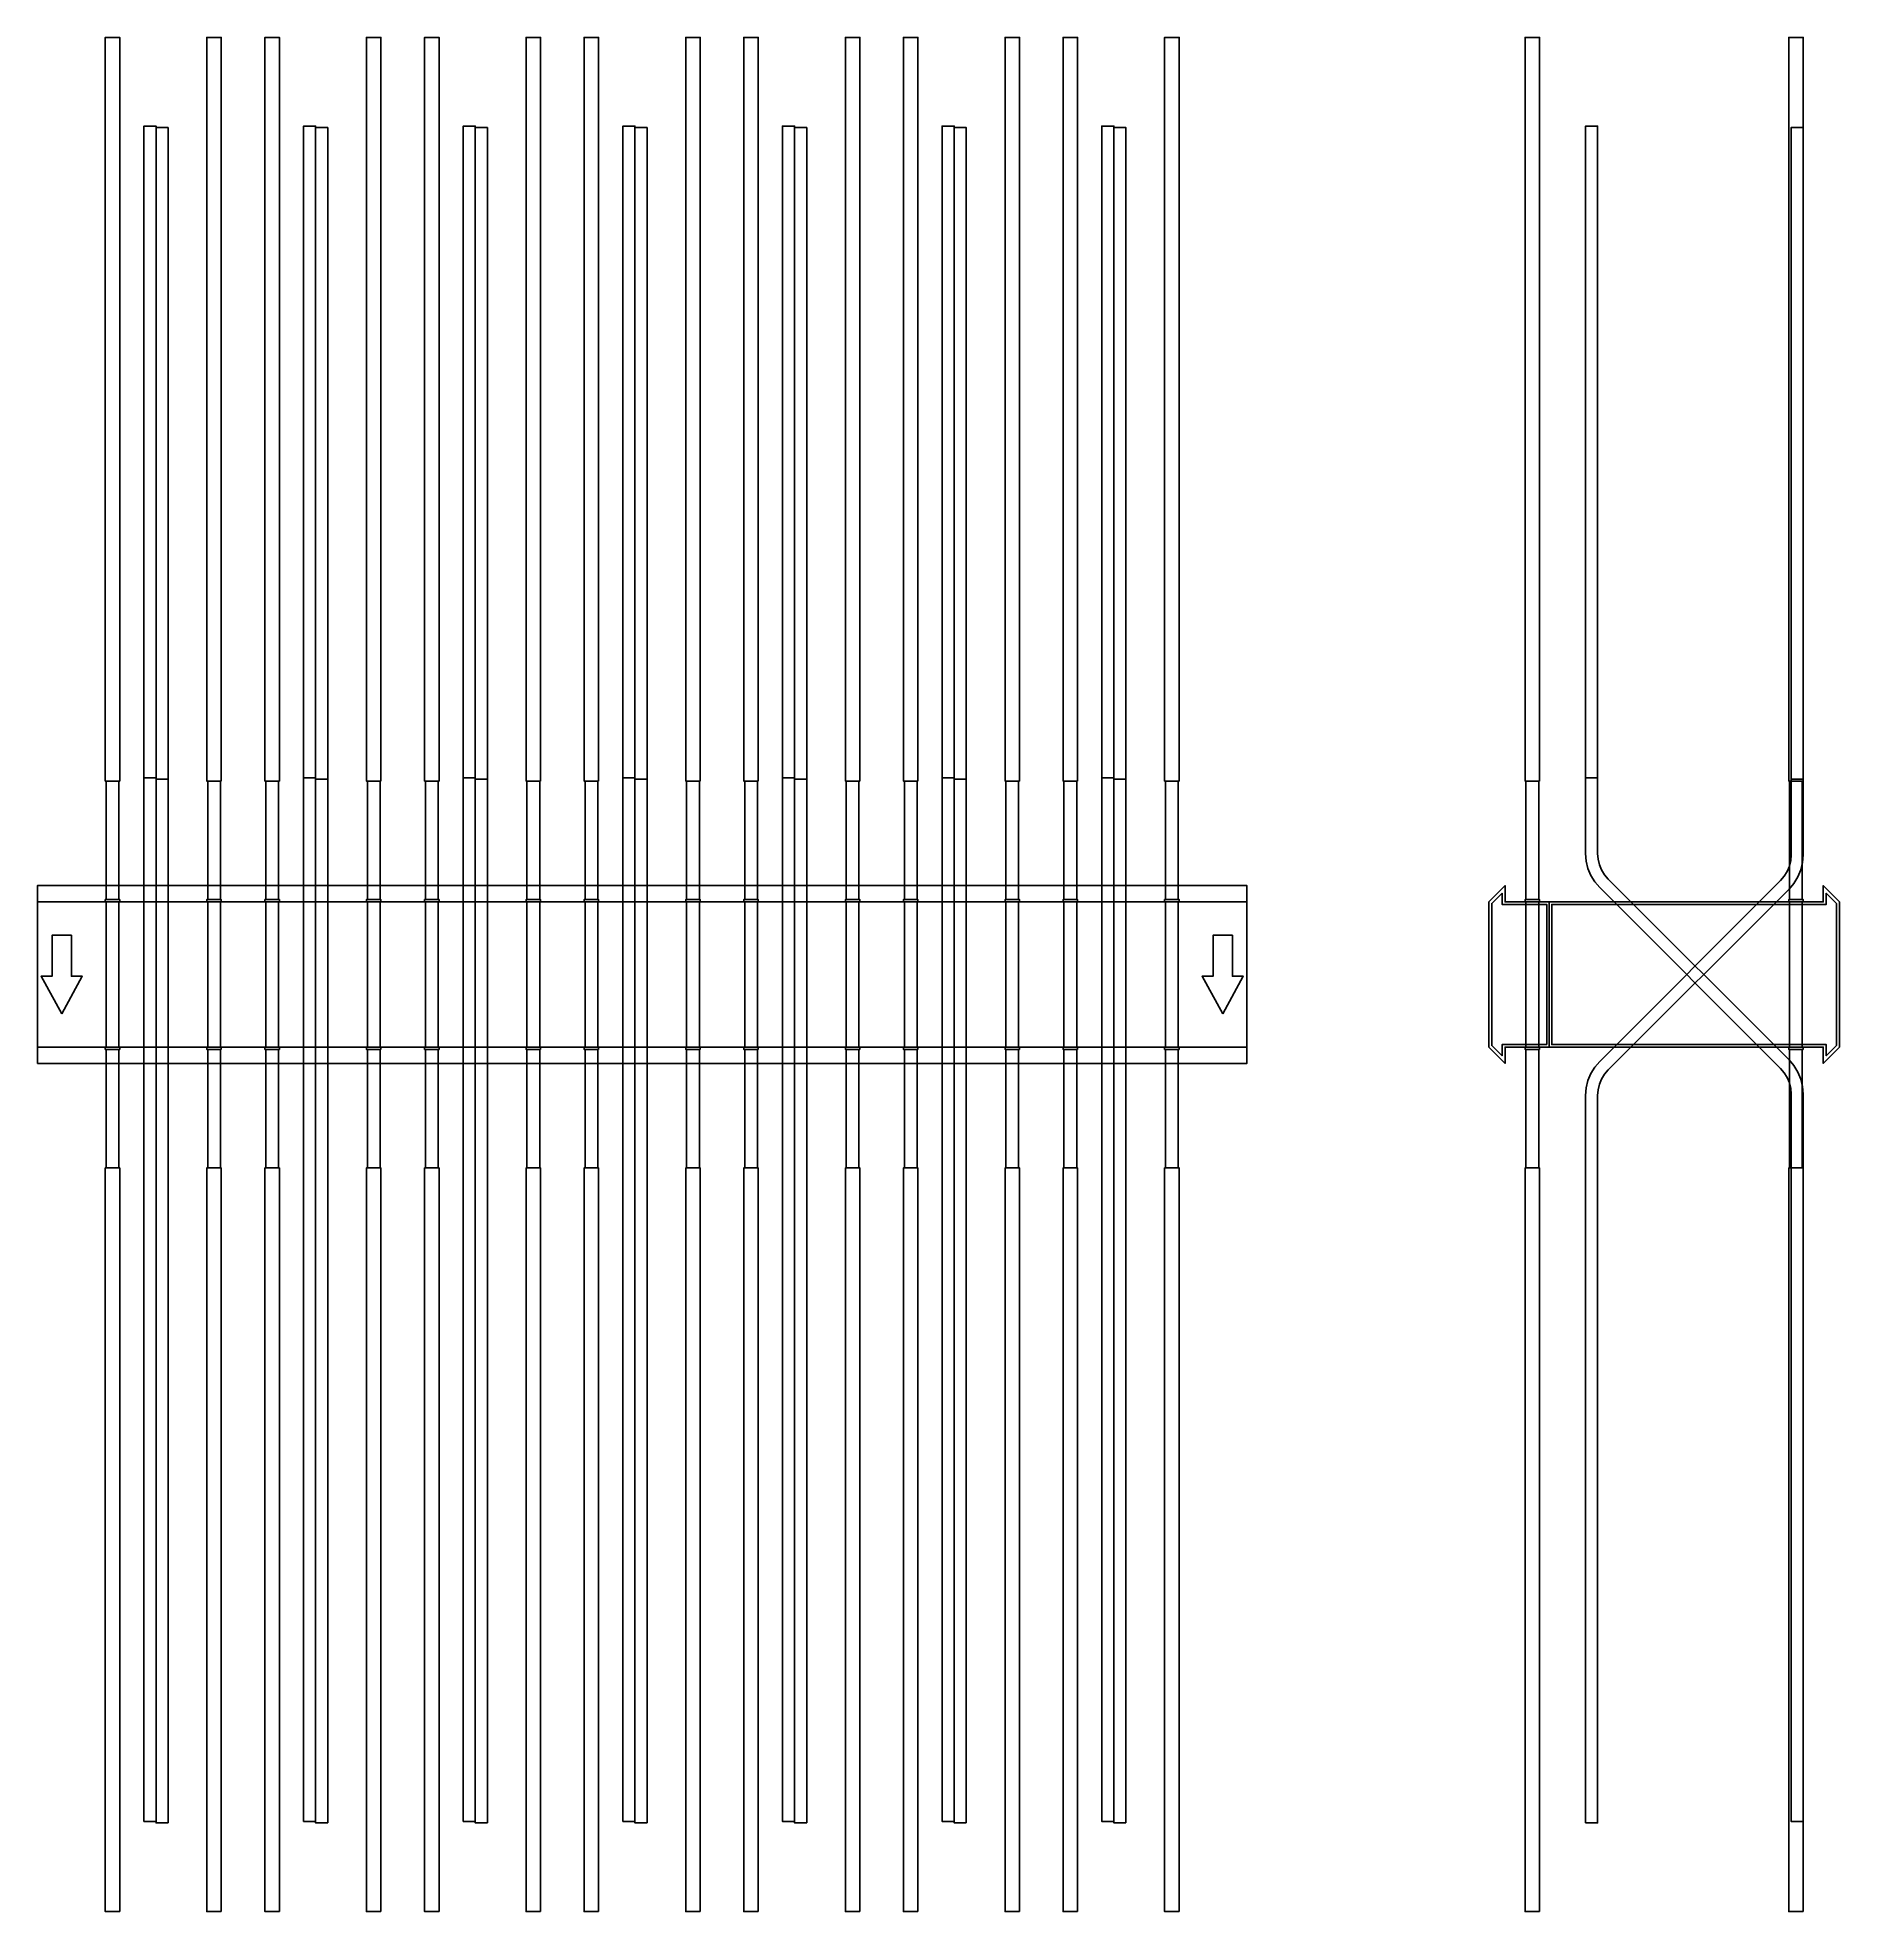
# Model space of a CAD drawing. Extents: x 0 to 1490, y -775 to 775.
import ezdxf

# ---------------------------------------------------------------- set-up
doc = ezdxf.new("R2010")
doc.units = 0
doc.layers.add('Halfen', color=7, linetype='CONTINUOUS')

msp = doc.modelspace()

# ---------------------------------------------------------------- linework, layer by layer
at = {"layer": 'Halfen', "color": 7}
for points in [[(68, 160), (68, 775), (56, 775), (56, 160)], [(152, 160), (152, 775), (140, 775), (140, 160)], [(200, 160), (200, 775), (188, 775), (188, 160)], [(284, 160), (284, 775), (272, 775), (272, 160)], [(332, 160), (332, 775), (320, 775), (320, 160)], [(416, 160), (416, 775), (404, 775), (404, 160)], [(464, 160), (464, 775), (452, 775), (452, 160)], [(548, 160), (548, 775), (536, 775), (536, 160)], [(596, 160), (596, 775), (584, 775), (584, 160)], [(680, 160), (680, 775), (668, 775), (668, 160)], [(728, 160), (728, 775), (716, 775), (716, 160)], [(812, 160), (812, 775), (800, 775), (800, 160)], [(860, 160), (860, 775), (848, 775), (848, 160)], [(944, 160), (944, 775), (932, 775), (932, 160)], [(1242, 160), (1242, 775), (1230, 775), (1230, 160)], [(1460, 160), (1460, 775), (1448, 775), (1448, 160)], [(98, 162.71), (98, 701.71), (88, 701.71), (88, 162.71)], [(108, 161.497), (108, 700.497), (98, 700.497), (98, 161.497)], [(230, 162.71), (230, 701.71), (220, 701.71), (220, 162.71)], [(240, 161.497), (240, 700.497), (230, 700.497), (230, 161.497)], [(362, 162.71), (362, 701.71), (352, 701.71), (352, 162.71)], [(372, 161.497), (372, 700.497), (362, 700.497), (362, 161.497)], [(494, 162.71), (494, 701.71), (484, 701.71), (484, 162.71)], [(504, 161.497), (504, 700.497), (494, 700.497), (494, 161.497)], [(626, 162.71), (626, 701.71), (616, 701.71), (616, 162.71)], [(636, 161.497), (636, 700.497), (626, 700.497), (626, 161.497)], [(758, 162.71), (758, 701.71), (748, 701.71), (748, 162.71)], [(768, 161.497), (768, 700.497), (758, 700.497), (758, 161.497)], [(890, 162.71), (890, 701.71), (880, 701.71), (880, 162.71)], [(900, 161.497), (900, 700.497), (890, 700.497), (890, 161.497)], [(1290, 162.71), (1290, 701.71), (1280, 701.71), (1280, 162.71)], [(1450, 161.497), (1450, 700.497), (1460, 700.497), (1460, 161.497)], [(67.25, 62), (67.25, 160), (56.75, 160), (56.75, 62)], [(98, -700.497), (98, 162.71), (88, 162.71), (88, -700.497)], [(108, -701.71), (108, 161.497), (98, 161.497), (98, -701.71)], [(151.25, 62), (151.25, 160), (140.75, 160), (140.75, 62)], [(199.25, 62), (199.25, 160), (188.75, 160), (188.75, 62)], [(230, -700.497), (230, 162.71), (220, 162.71), (220, -700.497)], [(240, -701.71), (240, 161.497), (230, 161.497), (230, -701.71)], [(283.25, 62), (283.25, 160), (272.75, 160), (272.75, 62)], [(331.25, 62), (331.25, 160), (320.75, 160), (320.75, 62)], [(362, -700.497), (362, 162.71), (352, 162.71), (352, -700.497)], [(372, -701.71), (372, 161.497), (362, 161.497), (362, -701.71)], [(415.25, 62), (415.25, 160), (404.75, 160), (404.75, 62)], [(463.25, 62), (463.25, 160), (452.75, 160), (452.75, 62)], [(494, -700.497), (494, 162.71), (484, 162.71), (484, -700.497)], [(504, -701.71), (504, 161.497), (494, 161.497), (494, -701.71)], [(547.25, 62), (547.25, 160), (536.75, 160), (536.75, 62)], [(595.25, 62), (595.25, 160), (584.75, 160), (584.75, 62)], [(626, -700.497), (626, 162.71), (616, 162.71), (616, -700.497)], [(636, -701.71), (636, 161.497), (626, 161.497), (626, -701.71)], [(679.25, 62), (679.25, 160), (668.75, 160), (668.75, 62)], [(727.25, 62), (727.25, 160), (716.75, 160), (716.75, 62)], [(758, -700.497), (758, 162.71), (748, 162.71), (748, -700.497)], [(768, -701.71), (768, 161.497), (758, 161.497), (758, -701.71)], [(811.25, 62), (811.25, 160), (800.75, 160), (800.75, 62)], [(859.25, 62), (859.25, 160), (848.75, 160), (848.75, 62)], [(890, -700.497), (890, 162.71), (880, 162.71), (880, -700.497)], [(900, -701.71), (900, 161.497), (890, 161.497), (890, -701.71)], [(943.25, 62), (943.25, 160), (932.75, 160), (932.75, 62)], [(1241.25, 62), (1241.25, 160), (1230.75, 160), (1230.75, 62)], [(1460, -700.497), (1460, -98.891), (1459.508, -92.633), (1458.042, -86.53), (1455.64, -80.731), (1452.361, -75.379), (1448.284, -70.607), (1298.787, 78.891), (1295.729, 82.471), (1293.27, 86.484), (1291.468, 90.834), (1290.369, 95.411), (1290, 100.104), (1290, 162.71), (1280, 162.71), (1280, 100.104), (1280.492, 93.847), (1281.958, 87.743), (1284.36, 81.944), (1287.639, 76.593), (1291.716, 71.82), (1441.213, -77.678), (1444.271, -81.257), (1446.73, -85.271), (1448.532, -89.62), (1449.631, -94.198), (1450, -98.891), (1450, -700.497)], [(1280, -701.71), (1280, -100.104), (1280.492, -93.847), (1281.958, -87.743), (1284.36, -81.944), (1287.639, -76.593), (1291.716, -71.82), (1441.213, 77.678), (1444.271, 81.257), (1446.73, 85.271), (1448.532, 89.62), (1449.631, 94.198), (1450, 98.891), (1450, 161.497), (1460, 161.497), (1460, 98.891), (1459.508, 92.634), (1458.042, 86.53), (1455.64, 80.731), (1452.361, 75.38), (1448.284, 70.607), (1298.787, -78.891), (1295.729, -82.47), (1293.27, -86.484), (1291.468, -90.833), (1290.369, -95.411), (1290, -100.104), (1290, -701.71)], [(1459.25, 62), (1459.25, 160), (1448.75, 160), (1448.75, 62)], [(0, -73.5), (1000, -73.5), (1000, 73.5), (0, 73.5)], [(68, 60), (68, 62), (56, 62), (56, 60)], [(152, 60), (152, 62), (140, 62), (140, 60)], [(200, 60), (200, 62), (188, 62), (188, 60)], [(284, 60), (284, 62), (272, 62), (272, 60)], [(332, 60), (332, 62), (320, 62), (320, 60)], [(416, 60), (416, 62), (404, 62), (404, 60)], [(464, 60), (464, 62), (452, 62), (452, 60)], [(548, 60), (548, 62), (536, 62), (536, 60)], [(596, 60), (596, 62), (584, 62), (584, 60)], [(680, 60), (680, 62), (668, 62), (668, 60)], [(728, 60), (728, 62), (716, 62), (716, 60)], [(812, 60), (812, 62), (800, 62), (800, 60)], [(860, 60), (860, 62), (848, 62), (848, 60)], [(944, 60), (944, 62), (932, 62), (932, 60)], [(1250, -60), (1250, 60), (1213.5, 60), (1213.5, 73.5), (1200, 60), (1200, -60), (1213.5, -73.5), (1213.5, -60)], [(1248, -58), (1248, 58), (1211, 58), (1211, 67.25), (1202.5, 58.75), (1202.5, -58.75), (1211, -67.25), (1211, -58)], [(1242, 60), (1242, 62), (1230, 62), (1230, 60)], [(1490, -60), (1490, 60), (1476.5, 73.5), (1476.5, 60), (1250, 60), (1250, -60), (1476.5, -60), (1476.5, -73.5)], [(1487.5, -58.75), (1487.5, 58.75), (1479, 67.25), (1479, 58), (1252, 58), (1252, -58), (1479, -58), (1479, -67.25)], [(1460, 60), (1460, 62), (1448, 62), (1448, 60)], [(0, -60), (1000, -60), (1000, 60), (0, 60)], [(67.25, -60), (67.25, 60), (56.75, 60), (56.75, -60)], [(151.25, -60), (151.25, 60), (140.75, 60), (140.75, -60)], [(199.25, -60), (199.25, 60), (188.75, 60), (188.75, -60)], [(283.25, -60), (283.25, 60), (272.75, 60), (272.75, -60)], [(331.25, -60), (331.25, 60), (320.75, 60), (320.75, -60)], [(415.25, -60), (415.25, 60), (404.75, 60), (404.75, -60)], [(463.25, -60), (463.25, 60), (452.75, 60), (452.75, -60)], [(547.25, -60), (547.25, 60), (536.75, 60), (536.75, -60)], [(595.25, -60), (595.25, 60), (584.75, 60), (584.75, -60)], [(679.25, -60), (679.25, 60), (668.75, 60), (668.75, -60)], [(727.25, -60), (727.25, 60), (716.75, 60), (716.75, -60)], [(811.25, -60), (811.25, 60), (800.75, 60), (800.75, -60)], [(859.25, -60), (859.25, 60), (848.75, 60), (848.75, -60)], [(943.25, -60), (943.25, 60), (932.75, 60), (932.75, -60)], [(1241.25, -60), (1241.25, 60), (1230.75, 60), (1230.75, -60)], [(1459.25, -60), (1459.25, 60), (1448.75, 60), (1448.75, -60)], [(20, -32.5), (37, -1.5), (28, -1.5), (28, 32.5), (12, 32.5), (12, -1.5), (3, -1.5)], [(980, -32.5), (997, -1.5), (988, -1.5), (988, 32.5), (972, 32.5), (972, -1.5), (963, -1.5)], [(68, -62), (68, -60), (56, -60), (56, -62)], [(67.25, -160), (67.25, -62), (56.75, -62), (56.75, -160)], [(152, -62), (152, -60), (140, -60), (140, -62)], [(151.25, -160), (151.25, -62), (140.75, -62), (140.75, -160)], [(200, -62), (200, -60), (188, -60), (188, -62)], [(199.25, -160), (199.25, -62), (188.75, -62), (188.75, -160)], [(284, -62), (284, -60), (272, -60), (272, -62)], [(283.25, -160), (283.25, -62), (272.75, -62), (272.75, -160)], [(332, -62), (332, -60), (320, -60), (320, -62)], [(331.25, -160), (331.25, -62), (320.75, -62), (320.75, -160)], [(416, -62), (416, -60), (404, -60), (404, -62)], [(415.25, -160), (415.25, -62), (404.75, -62), (404.75, -160)], [(464, -62), (464, -60), (452, -60), (452, -62)], [(463.25, -160), (463.25, -62), (452.75, -62), (452.75, -160)], [(548, -62), (548, -60), (536, -60), (536, -62)], [(547.25, -160), (547.25, -62), (536.75, -62), (536.75, -160)], [(596, -62), (596, -60), (584, -60), (584, -62)], [(595.25, -160), (595.25, -62), (584.75, -62), (584.75, -160)], [(680, -62), (680, -60), (668, -60), (668, -62)], [(679.25, -160), (679.25, -62), (668.75, -62), (668.75, -160)], [(728, -62), (728, -60), (716, -60), (716, -62)], [(727.25, -160), (727.25, -62), (716.75, -62), (716.75, -160)], [(812, -62), (812, -60), (800, -60), (800, -62)], [(811.25, -160), (811.25, -62), (800.75, -62), (800.75, -160)], [(860, -62), (860, -60), (848, -60), (848, -62)], [(859.25, -160), (859.25, -62), (848.75, -62), (848.75, -160)], [(944, -62), (944, -60), (932, -60), (932, -62)], [(943.25, -160), (943.25, -62), (932.75, -62), (932.75, -160)], [(1242, -62), (1242, -60), (1230, -60), (1230, -62)], [(1241.25, -160), (1241.25, -62), (1230.75, -62), (1230.75, -160)], [(1460, -62), (1460, -60), (1448, -60), (1448, -62)], [(1459.25, -160), (1459.25, -62), (1448.75, -62), (1448.75, -160)], [(68, -775), (68, -160), (56, -160), (56, -775)], [(152, -775), (152, -160), (140, -160), (140, -775)], [(200, -775), (200, -160), (188, -160), (188, -775)], [(284, -775), (284, -160), (272, -160), (272, -775)], [(332, -775), (332, -160), (320, -160), (320, -775)], [(416, -775), (416, -160), (404, -160), (404, -775)], [(464, -775), (464, -160), (452, -160), (452, -775)], [(548, -775), (548, -160), (536, -160), (536, -775)], [(596, -775), (596, -160), (584, -160), (584, -775)], [(680, -775), (680, -160), (668, -160), (668, -775)], [(728, -775), (728, -160), (716, -160), (716, -775)], [(812, -775), (812, -160), (800, -160), (800, -775)], [(860, -775), (860, -160), (848, -160), (848, -775)], [(944, -775), (944, -160), (932, -160), (932, -775)], [(1242, -775), (1242, -160), (1230, -160), (1230, -775)], [(1460, -775), (1460, -160), (1448, -160), (1448, -775)]]:
    msp.add_lwpolyline(points, close=True, dxfattribs=at)

doc.saveas('drawing.dxf')
